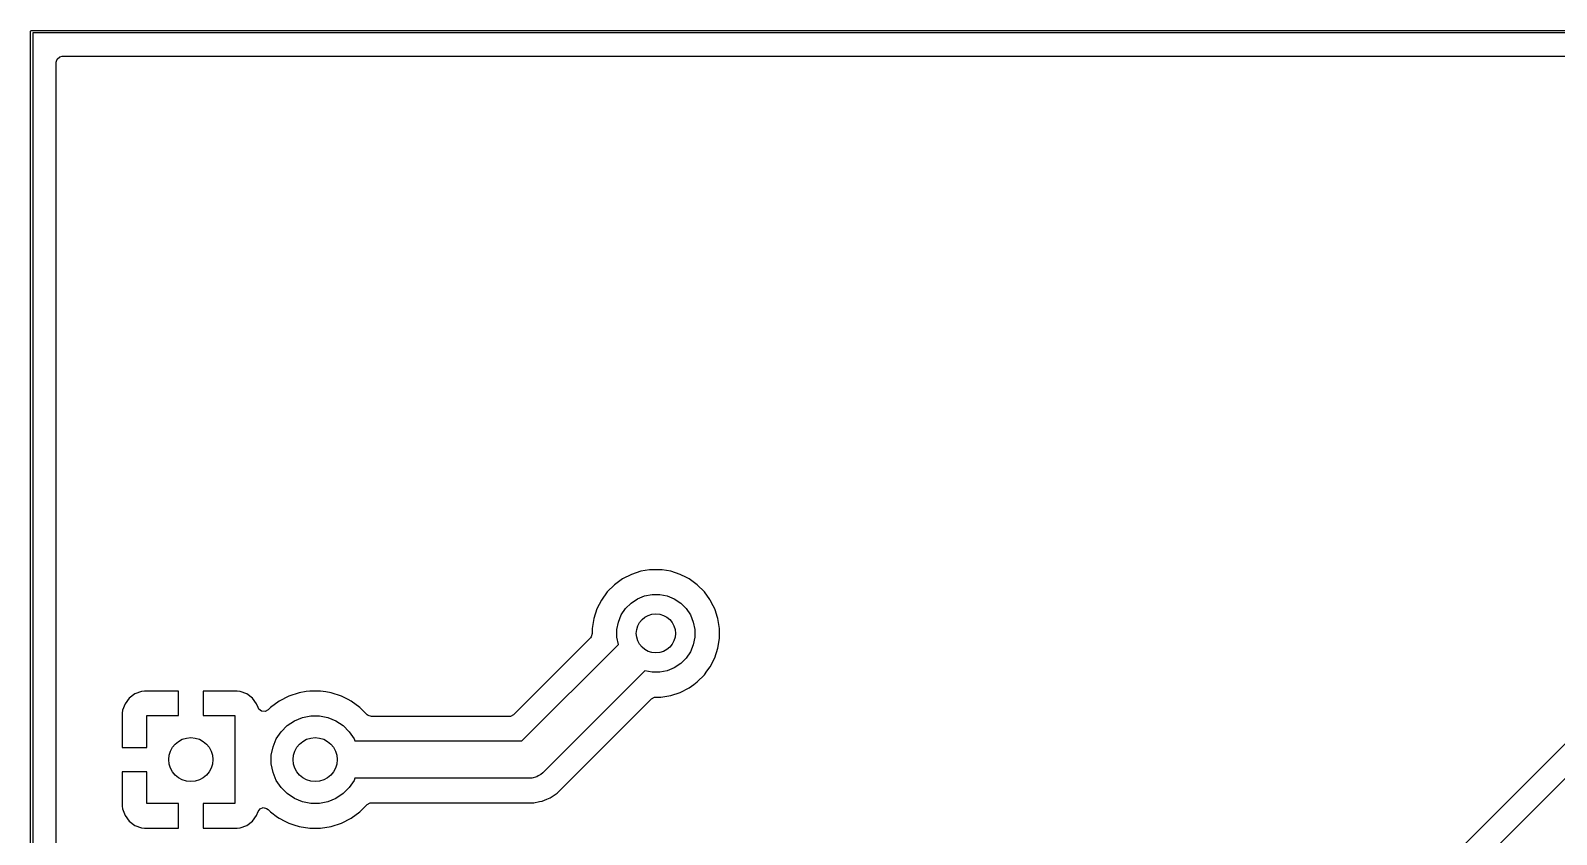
# Model space of a CAD drawing. Extents: x 101.7 to 181.8, y -136.4 to -71.3.
# Drawn here: x 101.72 to 132.9, y -87.78 to -71.35 of the extents above; entities that cross this region are included whole.
import ezdxf

# ---------------------------------------------------------------- set-up
doc = ezdxf.new("R2010")
doc.units = 0
doc.layers.add('BLACK', color=7, linetype='CONTINUOUS')

msp = doc.modelspace()

# ---------------------------------------------------------------- linework, layer by layer
at = {"layer": 'BLACK', "linetype": 'CONTINUOUS'}
for p, q in [((101.725, -71.375), (101.726903, -71.365433)), ((101.725, -136.375), (101.725, -71.375)), ((101.726903, -71.365433), (101.740433, -71.351903)), ((101.740433, -71.351903), (101.75, -71.35)), ((101.75, -71.35), (181.75, -71.35)), ((101.775, -71.4), (101.775, -136.35)), ((181.725, -71.4), (101.775, -71.4)), ((102.2505, -71.9995), (102.270185, -71.932461)), ((102.2505, -85.302155), (102.2505, -71.9995)), ((102.270185, -71.932461), (102.322989, -71.886706)), ((102.322989, -71.886706), (102.3745, -71.8755)), ((102.3745, -71.8755), (181.1255, -71.8755)), ((139.688073, -79.315295), (124.155298, -94.84807)), ((124.570592, -95.140592), (139.980592, -79.730592)), ((113.818386, -82.557715), (113.652786, -82.678028)), ((114.000776, -82.464781), (113.818386, -82.557715)), ((114.195465, -82.401522), (114.000776, -82.464781)), ((114.373329, -82.373351), (114.195465, -82.401522)), ((114.397648, -82.3695), (114.373329, -82.373351)), ((114.602352, -82.3695), (114.397648, -82.3695)), ((114.629995, -82.373878), (114.602352, -82.3695)), ((114.804534, -82.401522), (114.629995, -82.373878)), ((114.999223, -82.464781), (114.804534, -82.401522)), ((115.124653, -82.528691), (114.999223, -82.464781)), ((115.18161, -82.557713), (115.124653, -82.528691)), ((115.181612, -82.557714), (115.18161, -82.557713)), ((115.181613, -82.557715), (115.181612, -82.557714)), ((115.347213, -82.678028), (115.181613, -82.557715)), ((113.508028, -82.822786), (113.387715, -82.988386)), ((113.652786, -82.678028), (113.508028, -82.822786)), ((114.122883, -82.964463), (114.267772, -82.904448)), ((114.267772, -82.904448), (114.421586, -82.873852)), ((114.421586, -82.873852), (114.578414, -82.873852)), ((114.578414, -82.873852), (114.732228, -82.904448)), ((114.732228, -82.904448), (114.877117, -82.964463)), ((115.491971, -82.822786), (115.347213, -82.678028)), ((115.604556, -82.977749), (115.491971, -82.822786)), ((113.294781, -83.170776), (113.231522, -83.365465)), ((113.387715, -82.988386), (113.294781, -83.170776)), ((113.794463, -83.292883), (113.881592, -83.162485)), ((113.881592, -83.162485), (113.992485, -83.051592)), ((113.992485, -83.051592), (114.122883, -82.964463)), ((114.877117, -82.964463), (115.007515, -83.051592)), ((115.007515, -83.051592), (115.118408, -83.162485)), ((115.118408, -83.162485), (115.205537, -83.292883)), ((115.612287, -82.98839), (115.604556, -82.977749)), ((115.671503, -83.104607), (115.612287, -82.98839)), ((115.705218, -83.170776), (115.671503, -83.104607)), ((115.705218, -83.170778), (115.705218, -83.170776)), ((115.70522, -83.170781), (115.705218, -83.170778)), ((115.718667, -83.212166), (115.70522, -83.170781)), ((115.755794, -83.326433), (115.718667, -83.212166)), ((113.231522, -83.365465), (113.1995, -83.567648)), ((113.703852, -83.591586), (113.734448, -83.437772)), ((113.734448, -83.437772), (113.794463, -83.292883)), ((115.205537, -83.292883), (115.265552, -83.437772)), ((115.265552, -83.437772), (115.296148, -83.591586)), ((115.768477, -83.365466), (115.755794, -83.326433)), ((115.8005, -83.567648), (115.768477, -83.365466)), ((113.163181, -83.760189), (111.591189, -85.332181)), ((113.179815, -83.739547), (113.163181, -83.760189)), ((113.1995, -83.672508), (113.179815, -83.739547)), ((113.1995, -83.567648), (113.1995, -83.672508)), ((113.703852, -83.748414), (113.703852, -83.591586)), ((113.733536, -83.897647), (113.703852, -83.748414)), ((115.296148, -83.748414), (115.265552, -83.902228)), ((115.296148, -83.591586), (115.296148, -83.748414)), ((115.768477, -83.974534), (115.8005, -83.772352)), ((115.8005, -83.772352), (115.8005, -83.567648)), ((111.762184, -85.869), (113.733536, -83.897647)), ((115.205537, -84.047117), (115.118408, -84.177515)), ((115.265552, -83.902228), (115.205537, -84.047117)), ((115.612287, -84.35161), (115.70522, -84.169219)), ((115.70522, -84.169219), (115.768477, -83.974534)), ((114.272352, -84.436463), (112.189408, -86.519408)), ((114.421586, -84.466148), (114.272352, -84.436463)), ((114.578414, -84.466148), (114.421586, -84.466148)), ((114.732228, -84.435552), (114.578414, -84.466148)), ((114.877117, -84.375537), (114.732228, -84.435552)), ((115.007515, -84.288408), (114.877117, -84.375537)), ((115.118408, -84.177515), (115.007515, -84.288408)), ((115.491971, -84.517213), (115.544732, -84.44459)), ((115.544732, -84.44459), (115.612287, -84.35161)), ((114.999219, -84.87522), (115.18161, -84.782287)), ((115.18161, -84.782287), (115.27459, -84.714732)), ((115.27459, -84.714732), (115.347213, -84.661971)), ((115.347213, -84.661971), (115.347215, -84.661968)), ((115.347215, -84.661968), (115.347219, -84.661966)), ((115.347219, -84.661966), (115.491966, -84.517219)), ((115.491966, -84.517219), (115.491968, -84.517215)), ((115.491968, -84.517215), (115.491971, -84.517213)), ((103.742809, -84.992812), (103.656649, -85.107906)), ((103.742812, -84.992809), (103.742809, -84.992812)), ((103.857906, -84.906649), (103.742812, -84.992809)), ((103.857913, -84.906645), (103.857906, -84.906649)), ((103.99262, -84.856403), (103.857913, -84.906645)), ((103.992627, -84.856401), (103.99262, -84.856403)), ((104.052155, -84.85), (103.992627, -84.856401)), ((104.75, -84.85), (104.052155, -84.85)), ((104.75, -85.35), (104.75, -84.85)), ((105.947844, -84.85), (105.25, -84.85)), ((105.25, -84.85), (105.25, -85.35)), ((106.007372, -84.856401), (105.947844, -84.85)), ((106.007379, -84.856403), (106.007372, -84.856401)), ((106.142086, -84.906645), (106.007379, -84.856403)), ((106.142093, -84.906649), (106.142086, -84.906645)), ((106.257187, -84.992809), (106.142093, -84.906649)), ((106.25719, -84.992812), (106.257187, -84.992809)), ((106.34335, -85.107906), (106.25719, -84.992812)), ((106.805974, -85.052187), (106.627641, -85.181752)), ((107.002393, -84.952104), (106.805974, -85.052187)), ((107.002396, -84.952103), (107.002393, -84.952104)), ((107.212047, -84.883985), (107.002396, -84.952103)), ((107.357201, -84.860995), (107.212047, -84.883985)), ((107.429778, -84.8495), (107.357201, -84.860995)), ((107.650222, -84.8495), (107.429778, -84.8495)), ((107.759086, -84.866742), (107.650222, -84.8495)), ((107.867952, -84.883985), (107.759086, -84.866742)), ((108.077603, -84.952103), (107.867952, -84.883985)), ((108.077606, -84.952104), (108.077603, -84.952103)), ((108.211096, -85.020122), (108.077606, -84.952104)), ((108.274022, -85.052185), (108.211096, -85.020122)), ((108.274024, -85.052186), (108.274022, -85.052185)), ((108.274025, -85.052187), (108.274024, -85.052186)), ((108.452358, -85.181752), (108.274025, -85.052187)), ((112.481924, -86.934706), (114.409811, -85.006819)), ((114.409811, -85.006819), (114.471134, -84.973334)), ((114.471134, -84.973334), (114.497492, -84.9705)), ((114.497492, -84.9705), (114.602351, -84.9705)), ((114.602351, -84.9705), (114.602352, -84.9705)), ((114.602352, -84.9705), (114.804534, -84.938477)), ((114.804534, -84.938477), (114.999219, -84.87522)), ((102.2505, -92.381947), (102.2505, -85.302155)), ((103.606401, -85.242627), (103.6, -85.302155)), ((103.6, -85.302155), (103.6, -86)), ((103.606403, -85.24262), (103.606401, -85.242627)), ((103.656645, -85.107913), (103.606403, -85.24262)), ((103.656649, -85.107906), (103.656645, -85.107913)), ((104.1, -86), (104.1, -85.35)), ((104.1, -85.35), (104.75, -85.35)), ((105.25, -85.35), (105.9, -85.35)), ((105.9, -85.35), (105.9, -87.15)), ((106.343354, -85.107913), (106.34335, -85.107906)), ((106.373213, -85.187968), (106.343354, -85.107913)), ((106.390127, -85.218945), (106.373213, -85.187968)), ((106.44606, -85.260816), (106.390127, -85.218945)), ((106.515752, -85.265801), (106.44606, -85.260816)), ((106.577075, -85.232317), (106.515752, -85.265801)), ((106.627636, -85.181756), (106.577075, -85.232317)), ((106.627641, -85.181752), (106.627636, -85.181756)), ((107.115743, -85.456271), (107.278744, -85.388754)), ((107.278744, -85.388754), (107.451785, -85.354334)), ((107.451785, -85.354334), (107.628215, -85.354334)), ((107.628215, -85.354334), (107.801256, -85.388754)), ((107.801256, -85.388754), (107.964257, -85.456271)), ((108.452363, -85.181756), (108.452358, -85.181752)), ((108.602788, -85.332181), (108.452363, -85.181756)), ((108.62343, -85.348815), (108.602788, -85.332181)), ((108.690469, -85.3685), (108.62343, -85.348815)), ((111.503508, -85.3685), (108.690469, -85.3685)), ((111.529866, -85.365666), (111.503508, -85.3685)), ((111.591189, -85.332181), (111.529866, -85.365666)), ((106.746271, -85.825743), (106.844291, -85.679046)), ((106.844291, -85.679046), (106.969046, -85.554291)), ((106.969046, -85.554291), (107.115743, -85.456271)), ((107.964257, -85.456271), (108.110954, -85.554291)), ((108.110954, -85.554291), (108.235709, -85.679046)), ((108.235709, -85.679046), (108.333729, -85.825743)), ((103.6, -86), (104.1, -86)), ((106.644334, -86.161785), (106.678754, -85.988744)), ((106.678754, -85.988744), (106.746271, -85.825743)), ((108.333729, -85.825743), (108.351647, -85.869)), ((108.351647, -85.869), (111.762184, -85.869)), ((106.644334, -86.338215), (106.644334, -86.161785)), ((106.678754, -86.511256), (106.644334, -86.338215)), ((103.6, -86.5), (103.6, -87.197844)), ((104.1, -86.5), (103.6, -86.5)), ((104.1, -87.15), (104.1, -86.5)), ((106.746271, -86.674257), (106.678754, -86.511256)), ((108.351647, -86.631), (108.333729, -86.674257)), ((111.92, -86.631), (108.351647, -86.631)), ((111.969715, -86.627741), (111.92, -86.631)), ((111.969731, -86.627741), (111.969715, -86.627741)), ((112.065803, -86.601998), (111.969731, -86.627741)), ((112.09733, -86.583795), (112.065803, -86.601998)), ((112.151938, -86.552268), (112.09733, -86.583795)), ((112.151946, -86.552259), (112.151938, -86.552268)), ((112.189408, -86.519408), (112.151946, -86.552259)), ((106.844291, -86.820954), (106.746271, -86.674257)), ((106.969046, -86.945709), (106.844291, -86.820954)), ((107.115743, -87.043729), (106.969046, -86.945709)), ((108.110954, -86.945709), (107.964257, -87.043729)), ((108.235709, -86.820954), (108.110954, -86.945709)), ((108.333729, -86.674257), (108.235709, -86.820954)), ((112.337547, -87.031175), (112.481924, -86.934706)), ((103.6, -87.197844), (103.606401, -87.257372)), ((103.606401, -87.257372), (103.606403, -87.257379)), ((103.606403, -87.257379), (103.656645, -87.392086)), ((104.75, -87.15), (104.1, -87.15)), ((104.75, -87.65), (104.75, -87.15)), ((105.9, -87.15), (105.25, -87.15)), ((105.25, -87.15), (105.25, -87.65)), ((106.373213, -87.312031), (106.415084, -87.256097)), ((106.415084, -87.256097), (106.480548, -87.23168)), ((106.480548, -87.23168), (106.548821, -87.246531)), ((106.548821, -87.246531), (106.577076, -87.267683)), ((106.577076, -87.267683), (106.627634, -87.318241)), ((107.278744, -87.111246), (107.115743, -87.043729)), ((107.451785, -87.145666), (107.278744, -87.111246)), ((107.628215, -87.145666), (107.451785, -87.145666)), ((107.801256, -87.111246), (107.628215, -87.145666)), ((107.964257, -87.043729), (107.801256, -87.111246)), ((108.452365, -87.318242), (108.602788, -87.167819)), ((108.602788, -87.167819), (108.664111, -87.134334)), ((108.664111, -87.134334), (108.690469, -87.1315)), ((108.690469, -87.1315), (112.006823, -87.1315)), ((112.006823, -87.1315), (112.121393, -87.108709)), ((112.121393, -87.108709), (112.177124, -87.097624)), ((112.177124, -87.097624), (112.274915, -87.057118)), ((112.274915, -87.057118), (112.337543, -87.031177)), ((112.337543, -87.031177), (112.337544, -87.031176)), ((112.337544, -87.031176), (112.337547, -87.031175)), ((103.656645, -87.392086), (103.656649, -87.392093)), ((103.656649, -87.392093), (103.742809, -87.507187)), ((103.742809, -87.507187), (103.742812, -87.50719)), ((103.742812, -87.50719), (103.857906, -87.59335)), ((103.857906, -87.59335), (103.857913, -87.593354)), ((103.857913, -87.593354), (103.99262, -87.643596)), ((106.007379, -87.643596), (106.142086, -87.593354)), ((106.142086, -87.593354), (106.142093, -87.59335)), ((106.142093, -87.59335), (106.257187, -87.50719)), ((106.257187, -87.50719), (106.25719, -87.507187)), ((106.25719, -87.507187), (106.34335, -87.392093)), ((106.34335, -87.392093), (106.343354, -87.392086)), ((106.343354, -87.392086), (106.373213, -87.312031)), ((106.627634, -87.318241), (106.627641, -87.318247)), ((106.627641, -87.318247), (106.773203, -87.424003)), ((106.773203, -87.424003), (106.805978, -87.447815)), ((106.805978, -87.447815), (106.922501, -87.507187)), ((106.922501, -87.507187), (107.002393, -87.547895)), ((107.002393, -87.547895), (107.002396, -87.547896)), ((107.002396, -87.547896), (107.107221, -87.581955)), ((107.107221, -87.581955), (107.212049, -87.616015)), ((107.867951, -87.616015), (108.077606, -87.547895)), ((108.077606, -87.547895), (108.274022, -87.447815)), ((108.274022, -87.447815), (108.452365, -87.318242)), ((103.99262, -87.643596), (103.992627, -87.643598)), ((103.992627, -87.643598), (104.052155, -87.649999)), ((104.052155, -87.649999), (104.052172, -87.65)), ((104.052172, -87.65), (104.75, -87.65)), ((105.25, -87.65), (105.947828, -87.65)), ((105.947828, -87.65), (105.947844, -87.649999)), ((105.947844, -87.649999), (106.007372, -87.643598)), ((106.007372, -87.643598), (106.007379, -87.643596)), ((107.212049, -87.616015), (107.429778, -87.6505)), ((107.429778, -87.6505), (107.429779, -87.6505)), ((107.429779, -87.6505), (107.650221, -87.6505)), ((107.650221, -87.6505), (107.650222, -87.6505)), ((107.650222, -87.6505), (107.867951, -87.616015))]:
    msp.add_line(p, q, dxfattribs=at)
at = {"layer": 'BLACK'}
for centre, radius in [((114.5, -83.67), 0.4), ((114.5, -83.67), 0.4), ((105, -86.25), 0.45), ((105, -86.25), 0.45), ((107.54, -86.25), 0.45), ((107.54, -86.25), 0.45)]:
    msp.add_circle(centre, radius, dxfattribs=at)
at = {"layer": 'WHITE'}
for centre, radius in [((114.5, -83.67), 0.4), ((105, -86.25), 0.45), ((107.54, -86.25), 0.45)]:
    msp.add_circle(centre, radius, dxfattribs=at)

doc.saveas('drawing.dxf')
